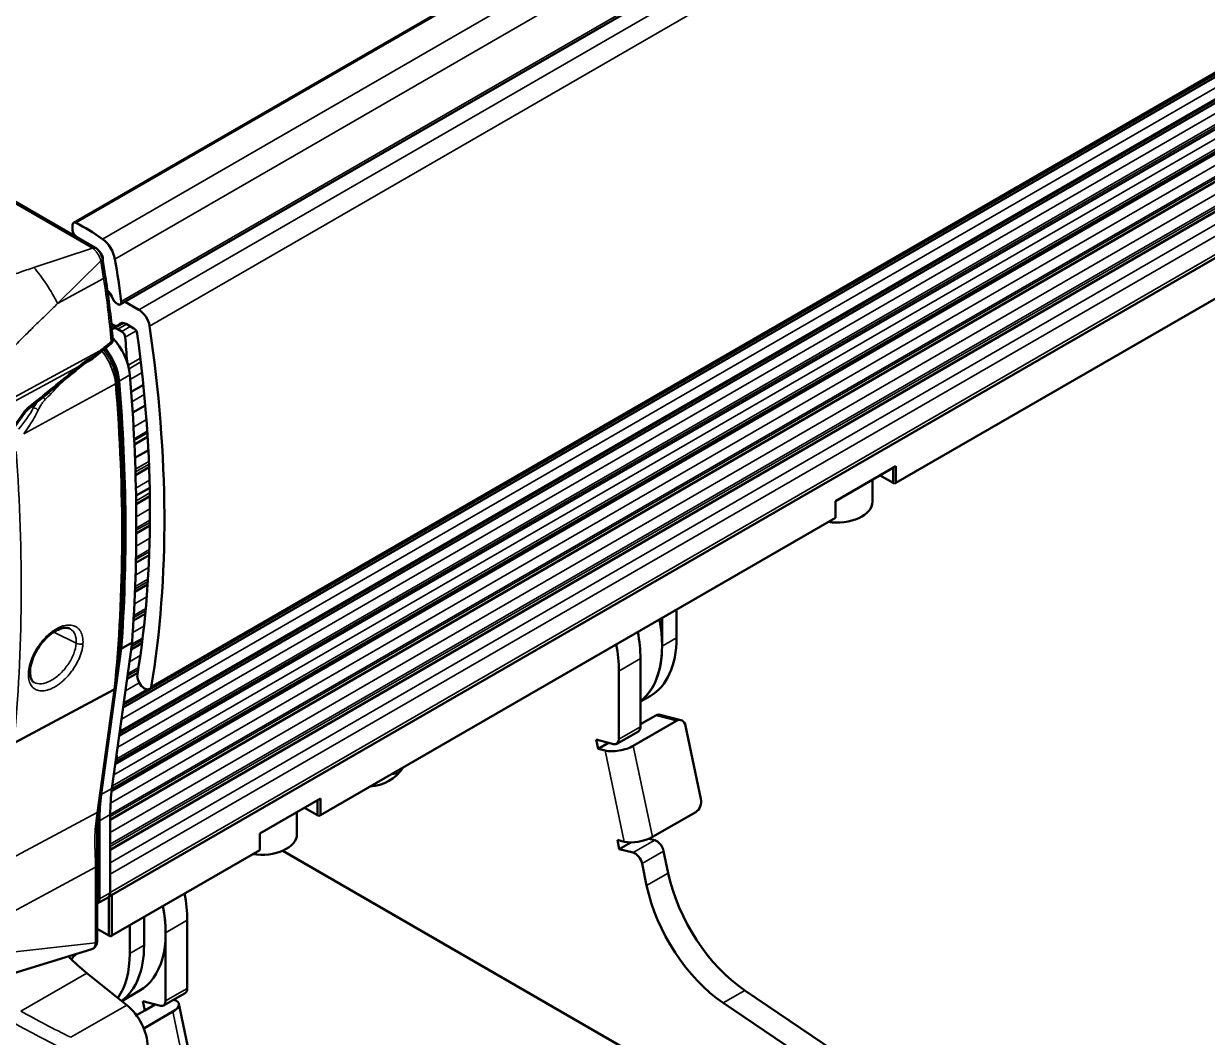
# Model space of a CAD drawing. Header units: millimetres. Extents: x 0 to 3000, y 0 to 3000.
# Drawn here: x 1984.8 to 2101.2, y 2053.9 to 2153.5 of the extents above; entities that cross this region are included whole.
import ezdxf

# ---------------------------------------------------------------- set-up
doc = ezdxf.new("R2010")
doc.units = ezdxf.units.MM
doc.layers.add('Visible (ANSI)', color=7, linetype='Continuous', lineweight=50)
doc.layers.add('Visible Narrow (ANSI)', color=7, linetype='Continuous', lineweight=35)

msp = doc.modelspace()

# ---------------------------------------------------------------- linework, layer by layer
at = {"layer": 'Visible (ANSI)'}
for p, q in [((1989.7155, 2133.9666), (2696.8223, 2542.2149)), ((1994.3144, 2125.9514), (2701.4212, 2534.1997)), ((2702.895, 2495.5931), (1997.2024, 2088.1613)), ((1997.3616, 2088.3494), (2703.0542, 2495.7812)), ((2701.5148, 2494.4718), (1994.5887, 2086.3278)), ((2701.2087, 2491.7401), (1994.2076, 2083.5528)), ((2700.853, 2488.9618), (1993.8237, 2080.7582)), ((2700.4164, 2486.3019), (1993.4663, 2078.1441)), ((2700.2323, 2483.439), (1993.3212, 2075.3037)), ((2700.2323, 2480.4892), (1993.3212, 2072.3539)), ((1993.2097, 2067.7587), (2700.2269, 2475.9553)), ((1940.4257, 2161.2147), (1991.8509, 2131.5243)), ((2070.5436, 2108.4179), (2121.3139, 2137.7301)), ((1989.6119, 2133.2615), (1989.6119, 2133.748)), ((1990.3786, 2132.3744), (1989.9395, 2132.6653)), ((1991.6576, 2131.5269), (1991.6575, 2131.527)), ((1987.6182, 2130.176), (1987.6179, 2130.1762)), ((1988.1657, 2130.3577), (1988.1657, 2130.3574)), ((1990.1901, 2131.0287), (1990.1892, 2131.0282)), ((1992.0742, 2130.9539), (1992.0743, 2130.954)), ((1992.5725, 2130.4376), (1992.8366, 2128.7214)), ((1992.5818, 2130.3772), (1992.5818, 2130.5354)), ((1991.8658, 2129.695), (1991.8659, 2129.6949)), ((1989.6119, 2127.4804), (1989.6119, 2127.4801)), ((1988.4064, 2126.2958), (1988.4066, 2126.2957)), ((1994.8003, 2126.2045), (1996.1443, 2125.4285)), ((1993.6778, 2123.9132), (1993.4335, 2124.0542)), ((1994.5805, 2124.1421), (1993.5823, 2123.5658)), ((1994.5326, 2124.1462), (1994.0628, 2123.875)), ((1994.0823, 2123.5163), (1994.4502, 2123.3039)), ((1995.6296, 2123.6028), (1994.8861, 2124.032)), ((1993.3943, 2122.0865), (1992.2937, 2121.1847)), ((1993.3943, 2122.0865), (1993.3943, 2122.0865)), ((1992.2937, 2121.1847), (1991.618, 2120.6318)), ((1990.765, 2120.1206), (1990.1443, 2119.6133)), ((1991.5513, 2120.5855), (1990.8334, 2120.1684)), ((1996.2164, 2120.2352), (1996.2164, 2120.2352)), ((1996.5795, 2118.0616), (1995.3906, 2117.3752)), ((1996.77, 2116.0357), (1995.5309, 2115.3203)), ((1996.9999, 2112.9361), (1995.7009, 2112.1861)), ((1995.7563, 2110.8643), (1997.0742, 2111.6252)), ((1997.1488, 2109.9501), (1995.8127, 2109.1786)), ((2070.5436, 2110.0509), (2064.6039, 2106.6216)), ((2070.2608, 2108.4179), (2070.2608, 2109.8876)), ((2070.5436, 2108.4179), (2070.5436, 2110.0509)), ((2068.2454, 2108.7239), (2068.2454, 2106.5399)), ((2068.988, 2109.1527), (2070.2608, 2108.4179)), ((2070.4022, 2108.3362), (2070.2608, 2108.4179)), ((2070.5436, 2108.4179), (2070.4022, 2108.3362)), ((1995.8589, 2107.1597), (1997.2076, 2107.9383)), ((1997.2219, 2107.104), (1995.8711, 2106.3242)), ((2064.6039, 2106.6216), (2064.6039, 2104.9886)), ((2013.9751, 2075.758), (2064.6039, 2104.9886)), ((1997.2244, 2104.2126), (1995.8817, 2103.4374)), ((1997.1516, 2101.3238), (1995.8423, 2100.5679)), ((1996.9997, 2098.4363), (1995.7523, 2097.7161)), ((1996.7645, 2095.5483), (1995.6111, 2094.8823)), ((2048.9769, 2095.9663), (2048.9769, 2093.1902)), ((2047.5627, 2095.1498), (2047.5627, 2092.3737)), ((1994.4075, 2092.1178), (1992.4374, 2077.7748)), ((1993.498, 2078.3872), (1995.4682, 2092.7302)), ((1995.4682, 2092.7302), (1994.4075, 2092.1178)), ((1996.4408, 2092.6574), (1995.3735, 2092.0412)), ((2045.4413, 2084.452), (2045.4413, 2091.149)), ((1996.0218, 2089.7605), (1994.9774, 2089.1576)), ((2043.32, 2083.2273), (2043.32, 2089.9242)), ((1993.8749, 2088.3151), (1992.2135, 2076.2198)), ((1983.8404, 2082.845), (1993.717, 2088.1165)), ((2046.388, 2087.468), (2045.4413, 2086.9214)), ((2044.7342, 2082.5757), (2048.9769, 2085.0252)), ((2046.9329, 2085.5497), (2045.4413, 2084.6885)), ((2047.3707, 2085.6224), (2049.4147, 2085.0979)), ((2043.1129, 2082.7695), (2045.2342, 2083.9942)), ((2051.3873, 2077.3697), (2049.8732, 2084.5375)), ((2041.0868, 2083.1797), (2041.2761, 2082.2837)), ((2042.8022, 2082.7395), (2041.0868, 2083.1797)), ((2041.2761, 2082.2837), (2042.2922, 2082.8704)), ((2041.2761, 2082.2837), (2041.9574, 2082.1089)), ((1993.5394, 2078.6451), (1993.5041, 2078.3881)), ((2013.9751, 2077.391), (2008.0354, 2073.9617)), ((2013.6922, 2075.758), (2013.6922, 2077.2277)), ((2013.9751, 2075.758), (2013.9751, 2077.391)), ((1993.3212, 2075.8191), (1993.3212, 2068.1344)), ((1993.3273, 2075.8363), (1993.3273, 2075.6367)), ((2011.6768, 2076.0641), (2011.6768, 2073.8801)), ((2012.4194, 2076.4928), (2013.6922, 2075.758)), ((2013.8337, 2075.6763), (2013.6922, 2075.758)), ((2013.9751, 2075.758), (2013.8337, 2075.6763)), ((2050.8694, 2076.0655), (2046.6268, 2073.616)), ((1992.2606, 2075.2067), (1992.2606, 2067.5221)), ((2008.0354, 2073.9617), (2008.0354, 2072.3287)), ((2043.1686, 2073.324), (2043.3579, 2072.428)), ((2043.8499, 2073.1492), (2043.1686, 2073.324)), ((2046.8418, 2073.3031), (2046.2848, 2073.446)), ((1993.3273, 2072.9207), (1993.3273, 2072.6868)), ((1993.469, 2063.9188), (2008.0354, 2072.3287)), ((2010.2727, 2072.2617), (2098.1208, 2021.5426)), ((2043.3579, 2072.428), (2044.4828, 2073.0775)), ((2043.3579, 2072.428), (2044.7205, 2072.0784)), ((2048.1689, 2070.0712), (2047.7124, 2072.2323)), ((1992.0384, 2070.8558), (1992.0372, 2063.4059)), ((2045.591, 2071.0076), (2046.0475, 2068.8464)), ((1993.3273, 2069.9708), (1993.3273, 2068.1647)), ((1988.4291, 2068.7881), (1988.4281, 2068.7887)), ((1988.5192, 2068.8366), (1988.5192, 2068.8377)), ((1988.5452, 2068.8506), (1988.5442, 2068.8512)), ((1986.525, 2067.7646), (1986.526, 2067.7641)), ((1993.1141, 2067.6767), (1992.0535, 2067.0643)), ((1993.1861, 2067.7324), (1993.1861, 2063.9188)), ((1993.469, 2067.9084), (1993.469, 2063.9188)), ((1996.651, 2065.7559), (1996.651, 2062.9798)), ((2000.8936, 2065.4293), (2000.8936, 2058.7324)), ((1992.0374, 2064.582), (1993.1861, 2063.9188)), ((1993.3276, 2063.8371), (1993.1861, 2063.9188)), ((1993.469, 2063.9188), (1993.3276, 2063.8371)), ((1995.2368, 2064.9394), (1995.2368, 2062.1633)), ((1998.7723, 2064.2046), (1998.7723, 2057.5076)), ((1991.4997, 2062.5846), (1980.3662, 2059.1574)), ((1989.5138, 2061.5809), (1989.8657, 2062.0816)), ((1991.4998, 2062.5846), (1991.4998, 2062.5846)), ((1994.9439, 2057.0946), (1991.0157, 2060.2429)), ((1996.1835, 2058.4824), (1994.4564, 2057.4853)), ((1998.5652, 2057.0498), (2000.6865, 2058.2746)), ((2098.9463, 2029.3567), (2055.6961, 2058.5246)), ((1996.5391, 2057.4601), (1996.7284, 2056.5641)), ((1998.2544, 2057.0199), (1996.5391, 2057.4601)), ((1997.7445, 2057.1507), (1996.7284, 2056.5641)), ((2000.0736, 2057.2108), (2001.9661, 2048.2511)), ((2053.5748, 2057.2999), (2096.825, 2028.132)), ((1995.897, 2056.0841), (1996.7284, 2056.5641)), ((1996.6192, 2054.7965), (1999.4794, 2056.4479))]:
    msp.add_line(p, q, dxfattribs=at)
for centre, start, end in [((1993.0773, 2122.4731), 309.354101, 4.752848), ((1991.3002, 2121.0178), 300.149575, 309.279606)]:
    msp.add_arc(centre, 0.5, start, end, dxfattribs=at)
for centre, major_axis, ratio, start_param, end_param in [((1989.9655, 2133.5336), (-0.25, 0.433), 0.57735027, 5.58493577, 7.04341995), ((1991.0284, 2118.8726), (8.885, -15.3893), 0.57735027, 2.23234513, 2.44334379), ((1989.9655, 2133.0574), (-0.25, 0.433), 0.57735027, 0.78539816, 2.2825416), ((1991.6009, 2131.0913), (0.25, 0.433), 0.57735027, 6.28299902, 6.28318531), ((1992.4059, 2130.8548), (1, -1.7321), 0.57735027, 1.00317155, 2.23234513), ((1992.2282, 2130.7395), (-0.25, 0.433), 0.57735027, 3.92699082, 5.26152658), ((1992.0783, 2130.3615), (0.4942, 0.0761), 0.45615336, 0.00000024, 0.00016504), ((1938.5543, 2148.1861), (40, -69.282), 0.57735027, 0.94392338, 1.00317155), ((1992.8576, 2126.6729), (-0.5, 0.866), 0.57735027, 4.45058959, 5.24276638), ((1994.0823, 2126.7823), (-0.5, 0.866), 0.57735027, 1.30899694, 2.33240983), ((1994.0644, 2126.3844), (0.25, -0.433), 0.57735027, 5.50084881, 7.2271818), ((1994.8003, 2127.0536), (0.52, -0.9007), 0.57735027, 5.46597091, 5.49778714), ((1996.1443, 2124.2038), (0.75, -1.299), 0.57735027, 0.96961589, 2.35619449), ((1994.0823, 2122.6998), (-0.5, 0.866), 0.57735027, 5.49778714, 6.49309593), ((1993.6778, 2124.5419), (0.385, -0.6669), 0.57735027, 5.49778714, 6.55671814), ((1994.8861, 2123.0604), (-0.595, 1.0306), 0.57735027, 5.49778714, 6.55671814), ((1994.4432, 2122.8997), (0.25, -0.433), 0.57735027, 0.89315374, 2.33641284), ((1995.6296, 2123.1946), (-0.25, 0.433), 0.57735027, 4.0998595, 5.49778714), ((1912.3796, 2154.5429), (61, -105.6551), 0.57735027, 0.61258202, 0.96961589), ((1992.4475, 2120.3231), (-2, 3.4641), 0.57735027, 4.02665108, 5.09296565), ((1938.5543, 2148.1861), (40, -69.282), 0.57735027, 0.85768918, 0.89315374), ((1912.3796, 2154.5429), (-60, 103.923), 0.57735027, 3.75586502, 4.09916436), ((1991.977, 2121.5716), (0.3167, -0.3869), 0.42884361, 6.28304257, 6.28336069), ((1991.3868, 2119.7108), (2, -3.4641), 0.57735027, 0.88505843, 1.80844291), ((1990.4487, 2120.5077), (0.3164, -0.3871), 0.42824239, 6.28318517, 6.2832856), ((1991.3002, 2121.0178), (0.3165, -0.387), 0.42849395, 0.00001622, 0.00011553), ((1989.8269, 2119.9996), (0.3163, -0.3872), 0.42808685, 6.28318511, 6.28328887), ((1870.5561, 2176.6235), (-88.62, 153.4943), 0.57735027, 3.84553214, 4.02665108), ((1869.4955, 2176.0112), (88.62, -153.4943), 0.57735027, 0.70393948, 0.88505843), ((2064.7454, 2106.5399), (3.5, 0), 0.57735027, 4.46716539, 6.28318531), ((2038.7238, 2097.4768), (6.25, -10.8253), 0.57735027, 0.07791495, 1.03005262), ((2036.6025, 2096.2521), (6.25, -10.8253), 0.57735027, 0.78539816, 1.03005262), ((2036.6025, 2096.2521), (-6.25, 10.8253), 0.57735027, 3.92699082, 4.17164527), ((2040.138, 2098.2933), (6.25, -10.8253), 0.57735027, 0, 0.78539816), ((2034.4812, 2095.0273), (6.25, -10.8253), 0.57735027, 0.78539816, 1.03005262), ((2038.7238, 2097.4768), (6.25, -10.8253), 0.57735027, 0.07791495, 0.78539816), ((1996.6972, 2089.0365), (0.5053, -0.8752), 0.57735027, 3.75586502, 6.69194405), ((2047.1222, 2084.6537), (0.2485, 0.9686), 0.71081158, 0, 0.6079515), ((2049.1661, 2084.1293), (0.2485, 0.9686), 0.71081158, 5.32034048, 6.8911368), ((1993.6149, 2084.3355), (0.4871, -0.8436), 0.57735027, 0.26804788, 0.67308321), ((1832.9731, 2201.0999), (115.0262, -199.2313), 0.57735027, 0.65670336, 0.65780514), ((1993.6391, 2084.5388), (0.4871, -0.8436), 0.57735027, 0.65780514, 0.99723201), ((2044.7342, 2084.8603), (0.5, -0.866), 0.57735027, 0, 0.78539816), ((2043.3716, 2082.9254), (-1.9568, -0.4133), 0.40176307, 0.68216049, 2.25295682), ((2042.6129, 2083.6355), (0.5, -0.866), 0.57735027, 5.76873399, 7.06858347), ((1832.9731, 2201.0999), (115.0262, -199.2313), 0.57735027, 0.6405309, 0.64200027), ((1993.2933, 2081.8094), (0.4871, -0.8436), 0.57735027, 0.64200027, 1.09511467), ((1993.2591, 2081.5571), (0.4871, -0.8436), 0.57735027, 0.18246925, 0.6405309), ((2014.671, 2089.6059), (6.05, -10.4789), 0.57735027, 6.0079877, 6.55838292), ((2016.7923, 2090.8306), (6.05, -10.4789), 0.57735027, 6.0079877, 6.10695885), ((2008.9316, 2065.453), (11.7885, -20.4182), 0.57735027, 3.78108129, 3.92030546), ((2009.9923, 2066.0654), (-11.7885, 20.4182), 0.57735027, 0.63948864, 0.77871281), ((1992.8226, 2078.8973), (0.4871, -0.8436), 0.57735027, 0.51610473, 0.63938591), ((1992.8579, 2079.1543), (0.4871, -0.8436), 0.57735027, 0.63938591, 0.7654082), ((2050.6801, 2076.9615), (-0.2485, -0.9686), 0.71081158, 0.6079515, 2.17874782), ((1992.6384, 2076.0344), (0.4871, -0.8436), 0.57735027, 0.65300501, 0.78539816), ((1992.6384, 2076.234), (0.4871, -0.8436), 0.57735027, 0.78539816, 0.90650415), ((2008.1768, 2073.8801), (3.5, 0), 0.57735027, 4.46716539, 6.28318531), ((2045.2641, 2073.9656), (1.9568, 0.4133), 0.40176307, 3.82375315, 5.39454947), ((2047.0311, 2072.4071), (-0.5, 0.866), 0.57735027, 4.19793767, 5.76873399), ((1992.6384, 2073.3184), (0.4871, -0.8436), 0.57735027, 0.78539816, 0.91779132), ((1992.6384, 2073.0845), (0.4871, -0.8436), 0.57735027, 0.65300501, 0.78539816), ((2044.9097, 2071.1824), (0.5, -0.866), 0.57735027, 1.05634501, 2.62714134), ((1991.5384, 2070.8559), (0.5, -0.0001), 0.57746352, 0, 0.00095757), ((1992.6384, 2070.3685), (0.4871, -0.8436), 0.57735027, 0.78539816, 0.91779132), ((2056.4127, 2067.9558), (-6.05, 10.4789), 0.57735027, 1.05634501, 2.27234486), ((2054.2914, 2066.731), (6.05, -10.4789), 0.57735027, 4.19793767, 5.41393751), ((1991.5535, 2067.9303), (0.5, -0.866), 0.57735027, 6.25229591, 7.06858347), ((1992.6141, 2068.5427), (0.5, -0.866), 0.57735027, 0, 0.78539816), ((1992.6202, 2068.573), (0.5, -0.866), 0.57735027, 0.56113991, 0.78539816), ((1992.0548, 2070.5324), (-6.25, 10.8253), 0.57735027, 3.92699082, 4.17164527), ((1993.0365, 2071.0992), (-7.5, 12.9904), 0.57735027, 1.54356685, 1.54363228), ((1989.9335, 2069.3077), (6.25, -10.8253), 0.57735027, 0, 1.03005262), ((1989.9335, 2069.3077), (6.25, -10.8253), 0.57735027, 0.78539816, 1.03005262), ((1991.5372, 2063.406), (0.5, -0.0001), 0.57746352, 6.28313344, 6.28317998), ((1987.8121, 2068.0829), (6.25, -10.8253), 0.57735027, 0.06183713, 0.78539816), ((1987.8121, 2068.0829), (6.25, -10.8253), 0.57735027, 0.06183713, 0.78539816), ((1993.0365, 2071.0992), (-7.5, 12.9904), 0.57735027, 1.9875665, 2.16449535), ((1986.3979, 2067.2664), (3.165, -5.4819), 0.57735027, 0.05579017, 0.15214563), ((1986.3979, 2067.2664), (6.25, -10.8253), 0.57735027, 0.26840705, 0.78539816), ((2000.1865, 2059.1406), (0.5, -0.866), 0.57735027, 0, 0.78539816), ((1994.4589, 2054.489), (-1.8, 3.1177), 0.57735027, 3.92932858, 5.30608801), ((1998.0652, 2057.9159), (0.5, -0.866), 0.57735027, 5.76873399, 7.06858347), ((1998.1168, 2056.7975), (1.9568, 0.4133), 0.40176307, 5.39454947, 6.95958856)]:
    msp.add_ellipse(centre, major_axis=major_axis, ratio=ratio, start_param=start_param, end_param=end_param, dxfattribs=at)
for points, knots in [([(1991.8509, 2131.5242), (1991.9644, 2131.4587), (1992.0718, 2131.3716), (1992.2552, 2131.1743), (1992.3347, 2131.0631), (1992.4581, 2130.8362), (1992.5055, 2130.7187), (1992.5523, 2130.5471), (1992.564, 2130.4922), (1992.5724, 2130.4376)], [0, 0, 0, 0, 0.042530432, 0.042530432, 0.082577102, 0.082577102, 0.120040873, 0.120040873, 0.137496396, 0.137496396, 0.137496396, 0.137496396]), ([(1993.5755, 2122.5146), (1993.5417, 2122.9219), (1993.5047, 2123.3307), (1993.4246, 2124.1509), (1993.3815, 2124.5624), (1993.2891, 2125.3877), (1993.2398, 2125.8017), (1993.1351, 2126.632), (1993.0797, 2127.0483), (1992.9627, 2127.8832), (1992.9012, 2128.3018), (1992.8366, 2128.7214)], [0.1005071532, 0.1005071532, 0.1005071532, 0.1005071532, 0.1189287277, 0.1189287277, 0.1373503021, 0.1373503021, 0.1557718765, 0.1557718765, 0.1741934509, 0.1741934509, 0.1926150254, 0.1926150254, 0.1926150254, 0.1926150254]), ([(1992.6809, 2121.502), (1992.7298, 2121.4411), (1992.7777, 2121.379), (1993.0427, 2121.0217), (1993.2384, 2120.704), (1993.5708, 2120.045), (1993.7075, 2119.7038), (1993.9107, 2119.0215), (1993.9772, 2118.6805), (1994.0043, 2118.3506)], [5.237816304, 5.237816304, 5.237816304, 5.237816304, 5.300999723, 5.300999723, 5.595305094, 5.595305094, 5.889610465, 5.889610465, 6.183915836, 6.183915836, 6.183915836, 6.183915836]), ([(1985.1473, 2115.5617), (1985.4818, 2115.8309), (1985.816, 2116.1003), (1986.4838, 2116.6393), (1986.8174, 2116.909), (1987.4841, 2117.4488), (1987.8172, 2117.7188), (1988.4827, 2118.2592), (1988.8152, 2118.5296), (1989.4796, 2119.0707), (1989.8115, 2119.3414), (1990.1432, 2119.6123)], [6.26021067591, 6.26021067591, 6.26021067591, 6.26021067591, 6.26193531587, 6.26193531587, 6.26365995583, 6.26365995583, 6.26538459579, 6.26538459579, 6.26710923575, 6.26710923575, 6.26883387571, 6.26883387571, 6.26883387571, 6.26883387571]), ([(1993.8758, 2088.3227), (1994.0655, 2090.2127), (1994.219, 2092.1279), (1994.4537, 2096.0054), (1994.5348, 2097.9676), (1994.6245, 2101.9358), (1994.633, 2103.9417), (1994.5776, 2107.9937), (1994.5136, 2110.0398), (1994.3132, 2114.1686), (1994.1768, 2116.2513), (1994.0043, 2118.3506)], [6.174088344, 6.174088344, 6.174088344, 6.174088344, 6.215761631, 6.215761631, 6.257434918, 6.257434918, 6.299108205, 6.299108205, 6.340781491, 6.340781491, 6.382454778, 6.382454778, 6.382454778, 6.382454778]), ([(1983.7661, 2113.6883), (1983.8477, 2113.8004), (1983.9293, 2113.9126), (1984.0919, 2114.1371), (1984.1731, 2114.2495), (1984.335, 2114.4745), (1984.4158, 2114.5871), (1984.577, 2114.8126), (1984.6574, 2114.9254), (1984.8179, 2115.1512), (1984.898, 2115.2643), (1984.9778, 2115.3774)], [6.263727081, 6.263727081, 6.263727081, 6.263727081, 6.2674301783, 6.2674301783, 6.2711332757, 6.2711332757, 6.2748363731, 6.2748363731, 6.2785394704, 6.2785394704, 6.2822425678, 6.2822425678, 6.2822425678, 6.2822425678]), ([(1985.1473, 2115.5617), (1985.1167, 2115.5371), (1985.0842, 2115.5064), (1985.0272, 2115.4431), (1985.0017, 2115.4112), (1984.9778, 2115.3774)], [0, 0, 0, 0, 0.0151615807, 0.0151615807, 0.0277650984, 0.0277650984, 0.0277650984, 0.0277650984]), ([(1989.3302, 2094.0908), (1989.2421, 2094.1335), (1989.1401, 2094.1618), (1988.918, 2094.1776), (1988.8028, 2094.1708), (1988.4793, 2094.1088), (1988.2508, 2094.0256), (1987.7956, 2093.7832), (1987.564, 2093.626), (1987.1061, 2093.241), (1986.875, 2093.0053), (1986.457, 2092.4955), (1986.2645, 2092.2159), (1985.9281, 2091.6323), (1985.7826, 2091.3198), (1985.572, 2090.7252), (1985.502, 2090.4354), (1985.4589, 2090.0976), (1985.4522, 2090.0246), (1985.4482, 2089.9538)], [0, 0, 0, 0, 0.076456552, 0.076456552, 0.140122468, 0.140122468, 0.240683321, 0.240683321, 0.33640225, 0.33640225, 0.436822626, 0.436822626, 0.536325613, 0.536325613, 0.640219144, 0.640219144, 0.741126675, 0.741126675, 0.76985285, 0.76985285, 0.76985285, 0.76985285]), ([(1985.4482, 2089.9539), (1985.4343, 2089.7064), (1985.4557, 2089.4844), (1985.5477, 2089.1491), (1985.6139, 2089.0278), (1985.7363, 2088.8877), (1985.7871, 2088.8457), (1985.8448, 2088.8114)], [0, 0, 0, 0, 0.100481163, 0.100481163, 0.195006193, 0.195006193, 0.252864076, 0.252864076, 0.252864076, 0.252864076]), ([(1993.8758, 2088.3227), (1993.8722, 2088.2867), (1993.8593, 2088.252), (1993.8123, 2088.1828), (1993.7756, 2088.15), (1993.7255, 2088.1211), (1993.7213, 2088.1188), (1993.717, 2088.1165)], [-0.1148268609, -0.1148268609, -0.1148268609, -0.1148268609, -0.0980073408, -0.0980073408, -0.0784780742, -0.0784780742, -0.0767313323, -0.0767313323, -0.0767313323, -0.0767313323]), ([(1992.0372, 2063.4059), (1992.0371, 2063.2697), (1992.0143, 2063.1334), (1991.9394, 2062.9574), (1991.9114, 2062.9065), (1991.8232, 2062.7824), (1991.7526, 2062.7145), (1991.6184, 2062.6298), (1991.56, 2062.6031), (1991.4998, 2062.5846)], [0, 0, 0, 0, 0.044342284, 0.044342284, 0.063268153, 0.063268153, 0.094303756, 0.094303756, 0.114906122, 0.114906122, 0.114906122, 0.114906122])]:
    msp.add_open_spline(points, degree=3, knots=knots, dxfattribs=at)
for points in [[(1990.8334, 2120.1684), (1990.8127, 2120.1565), (1990.7893, 2120.1404), (1990.7651, 2120.1206)], [(1989.3301, 2094.0908), (1989.3308, 2094.0905), (1989.3314, 2094.0902), (1989.332, 2094.0899)], [(1985.8452, 2088.8112), (1985.8451, 2088.8113), (1985.8449, 2088.8113), (1985.8448, 2088.8114)], [(1992.2135, 2076.2198), (1991.9824, 2074.5375), (1992.0377, 2072.7046), (1992.0372, 2070.8561)]]:
    msp.add_open_spline(points, degree=3, dxfattribs=at)
at = {"layer": 'Visible Narrow (ANSI)'}
for p, q in [((2697.0415, 2542.2064), (1989.9347, 2133.9581)), ((2699.6874, 2540.6227), (1992.5806, 2132.3744)), ((2700.8935, 2538.6587), (1993.7867, 2130.4104)), ((2701.5203, 2534.4956), (1994.4135, 2126.2473)), ((2700.4929, 2533.6363), (1994.8003, 2126.2045)), ((1996.1443, 2125.4285), (2701.8368, 2532.8603)), ((2702.8795, 2531.2579), (1997.187, 2123.8261)), ((1994.6253, 2086.5937), (2701.7122, 2494.8305)), ((1994.4317, 2085.1844), (2701.1447, 2493.2054)), ((1994.2994, 2083.8511), (2701.4062, 2492.0993)), ((1994.3224, 2084.0431), (2701.4291, 2492.2914)), ((1994.0559, 2082.4484), (2700.7934, 2490.4835)), ((1993.9407, 2081.0488), (2701.0475, 2489.2971)), ((1993.9751, 2081.3021), (2701.0818, 2489.5504)), ((1993.6828, 2079.7321), (2700.4058, 2487.7588)), ((1993.5041, 2078.3881), (2700.6109, 2486.6364)), ((2700.6462, 2486.8933), (1993.5394, 2078.6451)), ((1993.3571, 2076.9374), (2700.0911, 2484.9705)), ((2700.4341, 2484.0846), (1993.3273, 2075.8363)), ((1993.3273, 2075.6367), (2700.4341, 2483.885)), ((1993.3212, 2074.0363), (2700.0715, 2482.0788)), ((2700.4341, 2481.1689), (1993.3273, 2072.9207)), ((1993.3273, 2072.6868), (2700.4341, 2480.9351)), ((1993.3212, 2071.0865), (2700.0715, 2479.1289)), ((2700.4341, 2478.2191), (1993.3273, 2069.9708)), ((1993.3273, 2068.1647), (2700.4341, 2476.413)), ((1991.5885, 2131.4921), (1940.1633, 2161.1825)), ((1991.5885, 2131.4921), (1985.8288, 2129.5831)), ((1988.1466, 2126.0402), (1992.4127, 2130.2323)), ((1992.152, 2130.8298), (1992.152, 2130.8298)), ((1992.4132, 2130.9806), (1992.3875, 2130.9657)), ((1992.6769, 2128.5161), (1992.4127, 2130.2323)), ((1988.1466, 2126.0402), (1992.6769, 2128.5161)), ((1988.3072, 2126.198), (1988.3069, 2126.1981)), ((1993.4631, 2123.7566), (1993.7069, 2123.8973)), ((1994.9308, 2124.0062), (1994.0823, 2123.5163)), ((1994.1525, 2123.9599), (1994.474, 2124.1455)), ((1994.4502, 2123.3039), (1995.2987, 2123.7938)), ((1994.7947, 2122.7407), (1995.8671, 2123.3598)), ((1983.5626, 2116.6534), (1992.3164, 2121.4006)), ((1991.6397, 2120.8456), (1990.9217, 2120.4284)), ((1983.5928, 2116.2628), (1990.1664, 2119.826)), ((1996.289, 2120.668), (1995.0867, 2119.9738)), ((1996.3328, 2120.3024), (1995.1711, 2119.6316)), ((1989.039, 2118.9026), (1989.039, 2118.9026)), ((1994.2012, 2118.4108), (1995.2619, 2119.0232)), ((1995.2974, 2118.5866), (1996.4529, 2119.2537)), ((1984.8168, 2113.2427), (1993.8453, 2118.14)), ((1995.4608, 2116.3893), (1996.6747, 2117.0902)), ((1985.7905, 2115.8122), (1985.597, 2115.9239)), ((1995.6148, 2113.8968), (1996.8836, 2114.6293)), ((1995.6744, 2112.7481), (1996.9642, 2113.4928)), ((1995.6826, 2112.5767), (1996.9753, 2113.323)), ((1995.795, 2109.7619), (1997.1256, 2110.5302)), ((1995.8036, 2109.4858), (1997.1369, 2110.2556)), ((1995.8446, 2107.9061), (1997.1898, 2108.6827)), ((1995.8669, 2106.6494), (1997.217, 2107.4289)), ((1995.8817, 2105.082), (1997.232, 2105.8616)), ((1995.883, 2103.7552), (1997.2278, 2104.5316)), ((1995.8835, 2103.9697), (1997.2295, 2104.7469)), ((1995.871, 2102.2091), (1997.2027, 2102.978)), ((1995.849, 2100.8785), (1997.1632, 2101.6373)), ((1995.8533, 2101.0952), (1997.1708, 2101.8558)), ((1995.8103, 2099.3541), (1997.0969, 2100.097)), ((1995.7641, 2098.0133), (1997.0194, 2098.738)), ((1995.7721, 2098.2243), (1997.0328, 2098.9521)), ((1995.699, 2096.5174), (1996.9109, 2097.2171)), ((1995.6279, 2095.1706), (1996.7925, 2095.8431)), ((1995.6397, 2095.3808), (1996.8123, 2096.0577)), ((1995.5364, 2093.6992), (1996.6399, 2094.3364)), ((1989.9763, 2092.6468), (1987.7683, 2093.7549)), ((1995.4134, 2092.3314), (1996.4772, 2092.9455)), ((1995.4432, 2092.5487), (1996.5038, 2093.161)), ((2047.5627, 2092.3737), (2048.9769, 2093.1902)), ((1995.2077, 2090.834), (1996.2783, 2091.4522)), ((2045.4413, 2091.149), (2043.32, 2089.9242)), ((1995.0156, 2089.4355), (1996.0669, 2090.0424)), ((1995.045, 2089.6492), (1996.1009, 2090.2589)), ((1994.8159, 2087.982), (1996.1784, 2088.7686)), ((1992.0554, 2076.0196), (1993.717, 2088.1165)), ((1994.6541, 2086.8039), (1996.9355, 2088.121)), ((2048.9769, 2085.0252), (2046.9329, 2085.5497)), ((2043.32, 2083.2273), (2045.4413, 2084.452)), ((2044.7342, 2082.5757), (2046.6268, 2073.616)), ((2041.9574, 2082.1089), (2043.8499, 2073.1492)), ((1992.4374, 2077.7748), (1993.498, 2078.3872)), ((1982.1986, 2070.7647), (1992.0554, 2076.0196)), ((1993.3212, 2075.8191), (1992.2606, 2075.2067)), ((2044.7205, 2072.0784), (2046.8418, 2073.3031)), ((2047.7124, 2072.2323), (2045.591, 2071.0076)), ((1982.0185, 2065.3394), (1991.8789, 2070.645)), ((1991.8782, 2063.1948), (1991.8789, 2070.645)), ((2046.0475, 2068.8464), (2048.1689, 2070.0712)), ((1992.2606, 2067.5221), (1993.3212, 2068.1344)), ((2000.8936, 2065.4293), (1998.7723, 2064.2046)), ((1991.8782, 2063.1948), (1981.9996, 2062.1044)), ((1995.2368, 2062.1633), (1996.651, 2062.9798)), ((1991.0157, 2060.2429), (1984.5422, 2056.5054)), ((1998.7723, 2057.5076), (2000.8936, 2058.7324)), ((2055.6961, 2058.5246), (2053.5748, 2057.2999)), ((1989.4474, 2053.9212), (1994.9439, 2057.0946)), ((2001.3719, 2047.4881), (1999.4794, 2056.4479))]:
    msp.add_line(p, q, dxfattribs=at)
for centre, major_axis, ratio, start_param, end_param in [((1991.6009, 2131.0913), (0.25, 0.433), 0.57735027, 0, 0.82035003), ((1992.0783, 2130.3615), (0.4942, 0.0761), 0.45615336, 5.38344059, 6.28318531), ((1986.7875, 2127.4622), (-1.7043, 2.6753), 0.15169765, 4.05858004, 5.52523462), ((1992.3424, 2128.6453), (0.4942, 0.0761), 0.45615336, 5.38345725, 6.28318531), ((1938.6918, 2147.5267), (-38.8925, 67.3638), 0.57735027, 4.02749797, 4.11960584), ((1993.0773, 2122.4731), (0.4983, 0.0414), 0.51650643, 5.41743303, 6.28318531), ((1991.3002, 2121.0178), (0.2511, -0.4324), 0.53822234, 0, 0.87777908), ((1991.3002, 2121.0178), (0.3165, -0.387), 0.42849395, 0.00011532, 0.80034267), ((1991.977, 2121.5716), (0.3167, -0.3869), 0.42884361, 0.00017539, 0.80285958), ((1991.0435, 2119.4354), (-1.991, 3.4485), 0.57735027, 4.02626029, 4.94951731), ((1422.5873, 2457.008), (794.5757, 179.4312), 0.68922354, 5.33284092, 5.34156644), ((1989.8269, 2119.9996), (0.3163, -0.3872), 0.42808685, 0.00010376, 0.7974868), ((1990.4487, 2120.5077), (0.3164, -0.3871), 0.42824239, 0.00010043, 0.79985301), ((1991.0096, 2119.5993), (0.4485, 0.8825), 0.64801449, 0.78621202, 0.97480904), ((1990.5823, 2120.6008), (0.2511, -0.4324), 0.53822234, 6.28318418, 7.16060563), ((1869.1487, 2175.7929), (-88.61, 153.4771), 0.57735027, 3.81788085, 4.02626029), ((1993.506, 2118.3097), (0.4983, 0.0409), 0.51728871, 5.41793706, 6.28318531), ((1986.6788, 2116.5185), (-0.3436, 0.3632), 0.51931722, 4.47875888, 5.12114967), ((1905.6032, 2161.3204), (-78.8536, -79.9153), 0.80686396, 1.7590697, 1.77773734), ((1982.0654, 2114.7567), (4.2557, 4.7288), 0.37828389, 4.82324968, 5.25340925), ((1984.5694, 2115.6658), (0.4085, -0.2884), 0.1260578, 6.28318245, 6.96251097), ((1984.8339, 2115.9512), (0.3135, -0.3895), 0.4230389, 0.00000702, 0.76206921), ((1985.954, 2115.5446), (-0.4365, 0.2438), 0.36737855, 4.19298328, 5.29051276), ((1859.6027, 2170.2816), (88.3743, -153.0688), 0.57735027, 0.67633724, 0.87605684), ((1990.3048, 2092.865), (0.4991, -0.0299), 0.6098424, 4.03233756, 5.4985511), ((1984.949, 2089.9818), (0.4992, -0.028), 0.61234477, 5.49621112, 6.28314921), ((1991.7181, 2076.2879), (0.4953, -0.068), 0.65515975, 5.54729202, 6.28318531), ((1991.5384, 2070.8559), (0.5, -0.0001), 0.57746352, 5.46295085, 6.28318531), ((1991.5372, 2063.406), (0.5, -0.0001), 0.57746352, 5.46296162, 6.28313876), ((2027.0007, 2095.7001), (-75.3597, 14.0277), 0.67677524, 1.10294201, 1.17895403), ((2026.8778, 2095.0396), (76.339, -14.21), 0.67677524, 4.24453466, 4.32054668)]:
    msp.add_ellipse(centre, major_axis=major_axis, ratio=ratio, start_param=start_param, end_param=end_param, dxfattribs=at)
for points, knots in [([(1992.4127, 2130.2323), (1992.3908, 2130.3121), (1992.3625, 2130.3938), (1992.3303, 2130.4726), (1992.3235, 2130.4893), (1992.3165, 2130.5058), (1992.3094, 2130.5222), (1992.2836, 2130.5816), (1992.2563, 2130.6386), (1992.2263, 2130.6962), (1992.2089, 2130.7295), (1992.1905, 2130.7631), (1992.1709, 2130.7973), (1992.1479, 2130.8374), (1992.1231, 2130.8784), (1992.097, 2130.9191), (1992.0624, 2130.973), (1992.0255, 2131.0264), (1991.9881, 2131.0766), (1991.9717, 2131.0988), (1991.9551, 2131.1204), (1991.9385, 2131.1413), (1991.889, 2131.2039), (1991.8388, 2131.2613), (1991.7885, 2131.3135), (1991.7812, 2131.321), (1991.774, 2131.3284), (1991.7667, 2131.3357), (1991.7067, 2131.396), (1991.6468, 2131.4484), (1991.5885, 2131.4921)], [0, 0, 0, 0, 0.16504049, 0.16504049, 0.16504049, 0.2, 0.2, 0.2, 0.32655224, 0.32655224, 0.32655224, 0.4, 0.4, 0.4, 0.48593886, 0.48593886, 0.48593886, 0.6, 0.6, 0.6, 0.65025376, 0.65025376, 0.65025376, 0.8, 0.8, 0.8, 0.8215767, 0.8215767, 0.8215767, 1, 1, 1, 1]), ([(1985.8288, 2129.5828), (1985.3472, 2129.4235), (1984.8683, 2129.2598), (1984.3904, 2129.0946), (1983.954, 2128.9438), (1983.5184, 2128.7918), (1983.0822, 2128.6405), (1982.8721, 2128.5677), (1982.6619, 2128.495), (1982.4514, 2128.4228), (1982.2552, 2128.3555), (1982.0589, 2128.2886), (1981.8622, 2128.2222), (1981.4732, 2128.091), (1981.0829, 2127.962), (1980.6907, 2127.8362), (1980.3031, 2127.7118), (1979.9136, 2127.5905), (1979.5212, 2127.4755), (1979.3582, 2127.4277), (1979.1946, 2127.3809), (1979.0308, 2127.3348)], [0, 0, 0, 0, 0.21249592, 0.21249592, 0.21249592, 0.40655314, 0.40655314, 0.40655314, 0.5, 0.5, 0.5, 0.58705954, 0.58705954, 0.58705954, 0.7592082, 0.7592082, 0.7592082, 0.92932609, 0.92932609, 0.92932609, 1, 1, 1, 1]), ([(1988.1462, 2126.0402), (1987.8154, 2125.7105), (1987.1809, 2125.0831), (1986.3147, 2124.2474), (1985.5303, 2123.4884), (1984.826, 2122.7883), (1984.1914, 2122.1404), (1983.6148, 2121.5465), (1983.2708, 2121.162), (1983.1086, 2120.9747)], [0, 0, 0, 0, 0.142857143, 0.285714286, 0.428571429, 0.571428571, 0.714285714, 0.857142857, 0.999989801, 0.999989801, 0.999989801, 0.999989801]), ([(1993.4165, 2122.304), (1993.2942, 2122.2035), (1993.1721, 2122.1028), (1993.0498, 2122.0024), (1992.9276, 2121.902), (1992.8052, 2121.8021), (1992.683, 2121.7018), (1992.5607, 2121.6015), (1992.4386, 2121.5009), (1992.3164, 2121.4006)], [0, 0, 0, 0, 0.333333333, 0.333333333, 0.333333333, 0.666666667, 0.666666667, 0.666666667, 0.999999999, 0.999999999, 0.999999999, 0.999999999]), ([(1993.3943, 2122.0865), (1993.4018, 2122.0927), (1993.4084, 2122.1001), (1993.4139, 2122.1086), (1993.4275, 2122.1295), (1993.4347, 2122.1573), (1993.4351, 2122.1905), (1993.4356, 2122.2237), (1993.4292, 2122.2622), (1993.4165, 2122.304)], [0.518817948, 0.518817948, 0.518817948, 0.518817948, 0.6, 0.6, 0.6, 0.8, 0.8, 0.8, 1, 1, 1, 1]), ([(1992.3163, 2121.4006), (1992.2411, 2121.3389), (1992.166, 2121.277), (1992.0908, 2121.2154), (1992.0156, 2121.1537), (1991.9403, 2121.0923), (1991.8651, 2121.0307), (1991.7899, 2120.9691), (1991.7148, 2120.9072), (1991.6397, 2120.8456)], [0, 0, 0, 0, 0.333333333, 0.333333333, 0.333333333, 0.666666667, 0.666666667, 0.666666667, 0.999995059, 0.999995059, 0.999995059, 0.999995059]), ([(1990.788, 2120.3351), (1990.719, 2120.2785), (1990.65, 2120.2218), (1990.5809, 2120.1652), (1990.5118, 2120.1087), (1990.4427, 2120.0523), (1990.3736, 2119.9958), (1990.3045, 2119.9393), (1990.2355, 2119.8825), (1990.1664, 2119.826)], [0.000045753, 0.000045753, 0.000045753, 0.000045753, 0.333333333, 0.333333333, 0.333333333, 0.666666667, 0.666666667, 0.666666667, 0.999999424, 0.999999424, 0.999999424, 0.999999424]), ([(1986.9418, 2116.6079), (1987.1411, 2116.8101), (1987.5182, 2117.1996), (1988.0196, 2117.7358), (1988.3327, 2118.0832), (1988.4868, 2118.2578), (1988.502, 2118.275)], [0, 0, 0, 0, 0.047619048, 0.095238095, 0.142857143, 0.148088372, 0.148088372, 0.148088372, 0.148088372]), ([(1986.1692, 2116.3854), (1986.1367, 2116.3425), (1986.1041, 2116.2978), (1986.0711, 2116.2509), (1985.9796, 2116.1211), (1985.8853, 2115.9744), (1985.7905, 2115.8122)], [0.546304188, 0.546304188, 0.546304188, 0.546304188, 0.666666667, 0.666666667, 0.666666667, 1, 1, 1, 1]), ([(1986.2484, 2115.5628), (1986.2855, 2115.6399), (1986.3235, 2115.7154), (1986.3628, 2115.7891), (1986.3987, 2115.8564), (1986.4356, 2115.9222), (1986.4737, 2115.9863), (1986.5082, 2116.0445), (1986.5438, 2116.1013), (1986.5804, 2116.1566), (1986.6134, 2116.2063), (1986.6472, 2116.2548), (1986.682, 2116.3019), (1986.7129, 2116.3438), (1986.7446, 2116.3846), (1986.7771, 2116.4243), (1986.8056, 2116.459), (1986.8346, 2116.4928), (1986.8643, 2116.5257), (1986.8897, 2116.5538), (1986.9155, 2116.5812), (1986.9418, 2116.6079)], [0, 0, 0, 0, 0.19171045, 0.19171045, 0.19171045, 0.36664481, 0.36664481, 0.36664481, 0.525288, 0.525288, 0.525288, 0.66791016, 0.66791016, 0.66791016, 0.79460319, 0.79460319, 0.79460319, 0.9053344, 0.9053344, 0.9053344, 1, 1, 1, 1]), ([(1986.2484, 2115.5628), (1986.1236, 2115.3032), (1985.9863, 2115.0439), (1985.8426, 2114.7925), (1985.699, 2114.5411), (1985.5494, 2114.2975), (1985.3804, 2114.0411), (1985.2115, 2113.7846), (1985.0226, 2113.5155), (1984.8168, 2113.2426)], [0, 0, 0, 0, 0.33333333, 0.33333333, 0.33333333, 0.66666667, 0.66666667, 0.66666667, 1, 1, 1, 1]), ([(1984.91, 2115.4738), (1984.936, 2115.511), (1984.9632, 2115.5464), (1984.9916, 2115.5803), (1985.0201, 2115.6142), (1985.0498, 2115.6465), (1985.0803, 2115.6766), (1985.1108, 2115.7068), (1985.1421, 2115.7349), (1985.1744, 2115.761)], [0, 0, 0, 0, 0.33333333, 0.33333333, 0.33333333, 0.66666667, 0.66666667, 0.66666667, 1, 1, 1, 1]), ([(1989.332, 2094.0899), (1989.3543, 2094.079), (1989.5863, 2093.9559), (1989.9232, 2093.5652), (1989.999, 2092.9734), (1989.9763, 2092.6468)], [0.736977318, 0.736977318, 0.736977318, 0.736977318, 0.75, 0.875, 1, 1, 1, 1]), ([(1985.2893, 2089.7456), (1985.2828, 2089.6298), (1985.2824, 2089.5183), (1985.2883, 2089.4109), (1985.2941, 2089.3034), (1985.3061, 2089.2), (1985.3243, 2089.1017), (1985.3426, 2089.0034), (1985.3671, 2088.9101), (1985.3978, 2088.8224), (1985.4285, 2088.7348), (1985.4654, 2088.6527), (1985.5084, 2088.5769), (1985.5514, 2088.5012), (1985.6005, 2088.4316), (1985.6553, 2088.3689), (1985.7101, 2088.3062), (1985.7706, 2088.2502), (1985.8365, 2088.2015), (1985.9023, 2088.1527), (1985.9735, 2088.1112), (1986.0491, 2088.0773), (1986.1248, 2088.0434), (1986.2048, 2088.0172), (1986.2884, 2087.9989), (1986.3719, 2087.9806), (1986.4589, 2087.9703), (1986.5491, 2087.9676), (1986.6393, 2087.965), (1986.7328, 2087.9701), (1986.8293, 2087.983), (1986.9259, 2087.9959), (1987.0256, 2088.0166), (1987.1277, 2088.0451), (1987.2299, 2088.0735), (1987.3345, 2088.1097), (1987.441, 2088.1534), (1987.5475, 2088.1972), (1987.6558, 2088.2485), (1987.7649, 2088.3069), (1987.8739, 2088.3654), (1987.9836, 2088.4309), (1988.0927, 2088.5026), (1988.2017, 2088.5743), (1988.3101, 2088.6523), (1988.417, 2088.7359), (1988.5239, 2088.8196), (1988.6294, 2088.909), (1988.7327, 2089.0035), (1988.8361, 2089.098), (1988.9373, 2089.1975), (1989.0363, 2089.3019), (1989.1353, 2089.4064), (1989.232, 2089.5157), (1989.3263, 2089.6299), (1989.4206, 2089.7442), (1989.5125, 2089.8635), (1989.6005, 2089.986), (1989.6884, 2090.1086), (1989.7724, 2090.2345), (1989.8513, 2090.3618), (1989.9302, 2090.4891), (1990.004, 2090.6179), (1990.0723, 2090.7472), (1990.1406, 2090.8765), (1990.2034, 2091.0064), (1990.2602, 2091.1361), (1990.317, 2091.2657), (1990.3679, 2091.3952), (1990.4126, 2091.5235), (1990.4573, 2091.6519), (1990.4959, 2091.7791), (1990.528, 2091.9046), (1990.5602, 2092.03), (1990.586, 2092.1537), (1990.6055, 2092.2745), (1990.625, 2092.3953), (1990.6382, 2092.5132), (1990.6451, 2092.6287)], [0, 0, 0, 0, 0.03846154, 0.03846154, 0.03846154, 0.07692308, 0.07692308, 0.07692308, 0.11538462, 0.11538462, 0.11538462, 0.15384615, 0.15384615, 0.15384615, 0.19230769, 0.19230769, 0.19230769, 0.23076923, 0.23076923, 0.23076923, 0.26923077, 0.26923077, 0.26923077, 0.30769231, 0.30769231, 0.30769231, 0.34615385, 0.34615385, 0.34615385, 0.38461538, 0.38461538, 0.38461538, 0.42307692, 0.42307692, 0.42307692, 0.46153846, 0.46153846, 0.46153846, 0.5, 0.5, 0.5, 0.53846154, 0.53846154, 0.53846154, 0.57692308, 0.57692308, 0.57692308, 0.61538462, 0.61538462, 0.61538462, 0.65384615, 0.65384615, 0.65384615, 0.69230769, 0.69230769, 0.69230769, 0.73076923, 0.73076923, 0.73076923, 0.76923077, 0.76923077, 0.76923077, 0.80769231, 0.80769231, 0.80769231, 0.84615385, 0.84615385, 0.84615385, 0.88461538, 0.88461538, 0.88461538, 0.92307692, 0.92307692, 0.92307692, 0.96153846, 0.96153846, 0.96153846, 1, 1, 1, 1]), ([(1989.9763, 2092.6468), (1989.9537, 2092.3208), (1989.7873, 2091.6108), (1989.198, 2090.5215), (1988.3778, 2089.5667), (1987.445, 2088.8974), (1986.5426, 2088.5969), (1986.0509, 2088.6912), (1985.8495, 2088.8086), (1985.8452, 2088.8112)], [0, 0, 0, 0, 0.125, 0.25, 0.375, 0.5, 0.625, 0.75, 0.75277175, 0.75277175, 0.75277175, 0.75277175]), ([(1991.8794, 2070.6447), (1991.8785, 2070.8121), (1991.8761, 2070.9798), (1991.8722, 2071.1477), (1991.8686, 2071.3026), (1991.8637, 2071.4576), (1991.8583, 2071.6126), (1991.8534, 2071.7553), (1991.8479, 2071.8978), (1991.8426, 2072.04), (1991.8423, 2072.0471), (1991.8421, 2072.0542), (1991.8418, 2072.0614), (1991.8372, 2072.185), (1991.8326, 2072.3083), (1991.8285, 2072.4311), (1991.8245, 2072.5509), (1991.821, 2072.6702), (1991.8181, 2072.7887), (1991.8155, 2072.8998), (1991.8135, 2073.0102), (1991.8125, 2073.1198), (1991.8115, 2073.2234), (1991.8113, 2073.3264), (1991.8122, 2073.4285), (1991.8122, 2073.4344), (1991.8123, 2073.4404), (1991.8123, 2073.4463), (1991.8132, 2073.5364), (1991.8149, 2073.6259), (1991.8176, 2073.7146), (1991.8204, 2073.8082), (1991.8243, 2073.9009), (1991.8292, 2073.9932), (1991.8313, 2074.0314), (1991.8335, 2074.0696), (1991.8359, 2074.1076), (1991.8395, 2074.1644), (1991.8435, 2074.221), (1991.8478, 2074.2774), (1991.8551, 2074.3723), (1991.8633, 2074.4667), (1991.8723, 2074.5607), (1991.8784, 2074.6245), (1991.8849, 2074.6882), (1991.8917, 2074.7517), (1991.8948, 2074.7806), (1991.898, 2074.8095), (1991.9012, 2074.8383), (1991.9114, 2074.93), (1991.9223, 2075.0215), (1991.9336, 2075.1127), (1991.9452, 2075.2063), (1991.9573, 2075.2996), (1991.9697, 2075.3929), (1991.9829, 2075.4928), (1991.9965, 2075.5927), (1992.0103, 2075.6926), (1992.0252, 2075.8014), (1992.0403, 2075.9103), (1992.0554, 2076.0196)], [0, 0, 0, 0, 0.088803644, 0.088803644, 0.088803644, 0.170734291, 0.170734291, 0.170734291, 0.246215571, 0.246215571, 0.246215571, 0.25, 0.25, 0.25, 0.31568618, 0.31568618, 0.31568618, 0.379817557, 0.379817557, 0.379817557, 0.439877382, 0.439877382, 0.439877382, 0.496685273, 0.496685273, 0.496685273, 0.5, 0.5, 0.5, 0.550178016, 0.550178016, 0.550178016, 0.603070487, 0.603070487, 0.603070487, 0.625, 0.625, 0.625, 0.657694857, 0.657694857, 0.657694857, 0.712687481, 0.712687481, 0.712687481, 0.75, 0.75, 0.75, 0.766989037, 0.766989037, 0.766989037, 0.82097976, 0.82097976, 0.82097976, 0.876309915, 0.876309915, 0.876309915, 0.935531334, 0.935531334, 0.935531334, 1, 1, 1, 1]), ([(1991.4998, 2062.5846), (1991.5271, 2062.593), (1991.5541, 2062.6048), (1991.5799, 2062.62), (1991.6116, 2062.6385), (1991.6416, 2062.6622), (1991.669, 2062.6898), (1991.6862, 2062.7071), (1991.7025, 2062.7261), (1991.7177, 2062.7465), (1991.7517, 2062.792), (1991.7808, 2062.8446), (1991.8051, 2062.9036), (1991.8099, 2062.9152), (1991.8145, 2062.9271), (1991.8189, 2062.9393), (1991.8467, 2063.0161), (1991.8667, 2063.1024), (1991.8782, 2063.1948)], [0.421272625, 0.421272625, 0.421272625, 0.421272625, 0.501663426, 0.501663426, 0.501663426, 0.6, 0.6, 0.6, 0.661926601, 0.661926601, 0.661926601, 0.8, 0.8, 0.8, 0.827272753, 0.827272753, 0.827272753, 0.999999168, 0.999999168, 0.999999168, 0.999999168])]:
    msp.add_open_spline(points, degree=3, knots=knots, dxfattribs=at)
msp.add_open_spline([(1990.6451, 2092.6287), (1990.6521, 2092.7453), (1990.6532, 2092.9699), (1990.616, 2093.2827), (1990.5398, 2093.5658), (1990.4252, 2093.8156), (1990.273, 2094.0286), (1990.0855, 2094.2015), (1989.8653, 2094.3315), (1989.6181, 2094.4153), (1989.3503, 2094.4508), (1989.0638, 2094.4389), (1988.7599, 2094.379), (1988.4422, 2094.2716), (1988.1145, 2094.1172), (1987.7842, 2093.9189), (1987.46, 2093.6822), (1987.1467, 2093.4107), (1986.8483, 2093.109), (1986.564, 2092.777), (1986.2951, 2092.4146), (1986.0505, 2092.033), (1985.8359, 2091.6424), (1985.6537, 2091.2484), (1985.5066, 2090.8565), (1985.3953, 2090.4717), (1985.321, 2090.0985), (1985.2958, 2089.8615), (1985.2893, 2089.7456)], degree=3, dxfattribs=at)

doc.saveas('drawing.dxf')
